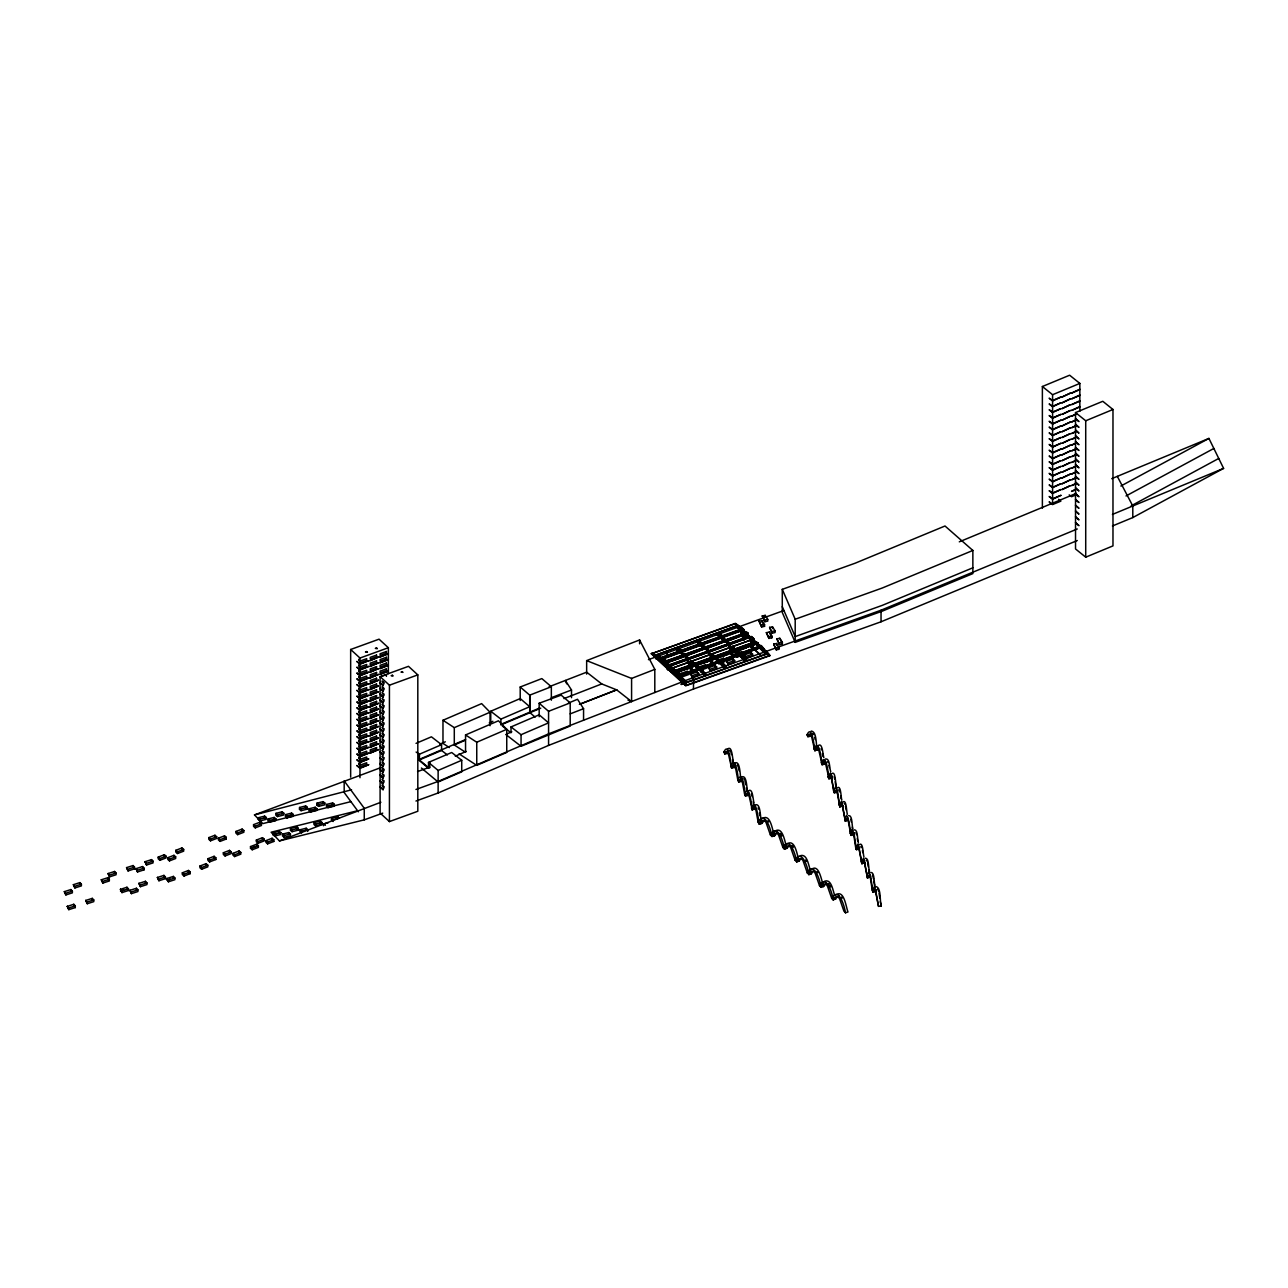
<?xml version="1.0" encoding="UTF-8"?>
<svg xmlns="http://www.w3.org/2000/svg" width="1288" height="1288" viewBox="0 0 1288 1288"><rect width="100%" height="100%" fill="white"/><g stroke="black" fill="none" stroke-linecap="round" stroke-linejoin="round"><path stroke-width="1.5" d="M692.22 665.799L692.203 669.953L691.286 670.275L687.502 658.522M691.286 670.275L689.74 661.469L692.203 666.154M712.554 658.506L712.538 662.66L711.62 662.998L710.477 661.935L710.477 657.782M712.538 662.66L711.395 661.597L711.411 657.444M711.62 662.998L711.62 658.844L715.404 657.46M732.888 651.229L732.888 655.383L731.954 655.721L728.171 643.952M732.888 655.383L731.729 654.32C732.325 649.506 730.376 644.274 726.577 641.279L725.659 641.971L729.105 643.984L724.854 638.784L723.003 639.46L725.434 639.685L723.582 640.345L716.128 633.938L723.808 640.844L720.942 637.834M731.954 655.721L731.954 651.567L734.595 649.925M671.579 671.708L752.079 642.873L753.239 643.936L753.222 648.106L751.146 647.365L751.146 643.211M752.305 648.428L752.305 644.274L754.929 642.648L758.6 645.175L752.868 638.945L758.6 645.529L757.457 645.352L760.097 645.369L758.246 646.399M258.357 819.49L258.55 817.655L264.668 816.141L266.375 817.542L266.165 819.377L260.063 820.891L258.357 819.49L266.375 817.542M260.063 820.891L260.273 819.055L258.55 817.655M264.459 817.961L264.668 816.141M268.081 818.943L267.888 820.778L269.594 822.179L275.696 820.665L275.906 818.846L274.199 817.429L268.081 818.943L269.804 820.359L275.906 818.846M269.594 822.179L269.804 820.359M273.99 819.265L274.199 817.429M272.895 834.624L273.104 832.789L279.222 831.275L280.929 832.676L280.72 834.511L274.602 836.025L272.895 834.624L275.954 833.867M276.002 813.324L275.809 815.159L277.516 816.56L283.618 815.046L283.827 813.211L282.12 811.81L276.002 813.324L277.725 814.724L283.827 813.211M274.602 836.025L274.811 834.189L273.104 832.789M277.516 816.56L277.725 814.724M279.013 833.111L279.222 831.275M281.911 813.63L282.12 811.81M282.636 834.093L282.426 835.912L284.133 837.329L290.251 835.799L290.46 833.98L288.754 832.563L282.636 834.093L284.342 835.493L290.46 833.98M285.534 814.612L285.34 816.447L287.047 817.848L293.149 816.334L293.358 814.499L291.651 813.098L285.534 814.612L287.256 816.029L293.358 814.499M284.133 837.329L284.342 835.493M287.047 817.848L287.256 816.029M288.544 834.399L288.754 832.563M291.442 814.934L291.651 813.098M290.557 828.458L290.347 830.293L292.054 831.694L298.172 830.18L298.381 828.345L296.675 826.944L290.557 828.458L292.263 829.858L298.381 828.345M292.054 831.694L292.263 829.858M296.675 826.944L296.465 828.764L298.172 830.18M299.573 807.463L299.363 809.299L301.07 810.699L307.188 809.186L307.397 807.367L305.691 805.95L299.573 807.463L301.279 808.88L307.397 807.367M301.07 810.699L301.279 808.88M300.088 829.746L299.879 831.581L301.585 832.982L301.795 831.163L300.088 829.746L306.206 828.232L307.913 829.649L307.703 831.468M305.691 805.95L305.481 807.785L307.188 809.186M305.997 830.068L306.206 828.232M309.104 808.767L308.895 810.603L310.601 812.004L316.719 810.49L316.928 808.655L315.222 807.254L309.104 808.767L310.811 810.168L316.928 808.655M310.601 812.004L310.811 810.168M315.013 809.073L315.222 807.254M314.127 822.613L313.918 824.433L315.624 825.85L321.742 824.32L321.952 822.501L320.229 821.084L314.127 822.613L315.834 824.014L321.952 822.501M316.816 804.968L317.025 803.132L323.143 801.619L324.85 803.02L324.64 804.855L318.522 806.369L316.816 804.968L324.85 803.02M315.624 825.85L315.834 824.014M318.522 806.369L318.732 804.549L317.025 803.132M320.02 822.919L320.229 821.084M322.934 803.454L323.143 801.619M323.449 825.737L323.658 823.901L328.231 822.758M326.556 804.437L326.347 806.256L328.054 807.673L334.172 806.159L334.381 804.324L332.674 802.923L326.556 804.437L328.263 805.837L334.381 804.324M328.054 807.673L328.263 805.837M332.465 804.742L332.674 802.923M331.37 820.102L331.579 818.266L337.681 816.753L339.404 818.17L333.286 819.683L331.579 818.266M333.077 821.503L333.286 819.683M337.472 818.588L337.681 816.753M832.306 776.068L831.565 778.21L828.78 778.564L828.071 776.712L830.406 772.945L834.302 792.764L837.087 792.41L837.828 790.269M848.422 819.828L845.363 821.164L842.722 806.674A5.474 0.982 82.6 0 0 841.756 804.163L839.84 806.964L837.2 792.474A5.474 0.982 82.6 0 0 836.218 789.963L834.302 792.764L833.594 790.913L835.542 786.952L837.49 791.154L839.84 806.964L842.899 805.628M859.933 847.069L859.193 849.211L856.407 849.565L855.699 847.713L858.033 843.946L861.93 863.765L865.005 862.429M876.516 889.67L875.776 891.811L872.99 892.165L872.266 890.314L874.616 886.547L878.513 906.366L881.298 905.995C879.559 900.908 881.362 888.012 876.226 886.595M828.78 778.564L830.696 775.762A5.474 0.982 82.6 0 1 831.678 778.274L833.594 790.913M847.745 817.349L848.132 820.81L847.424 818.959L845.363 821.164L847.279 818.347A5.474 0.982 82.6 0 1 848.245 820.875L850.885 835.365L853.67 834.994L854.411 832.869M859.193 849.211L858.468 847.359L856.407 849.565L858.323 846.747A5.474 0.982 82.6 0 1 859.305 849.259L861.946 863.765L863.846 860.948A5.474 0.982 82.6 0 1 864.828 863.475L867.468 877.965L870.527 876.613M869.851 874.15L870.237 877.595L869.529 875.76L867.468 877.965L869.368 875.148A5.474 0.982 82.6 0 1 870.35 877.659L872.266 890.314M728.428 751.323L727.527 753.48L724.79 753.931L723.904 752.095C728.911 740.616 730.972 764.444 731.552 767.938L734.675 767.439L735.593 765.281M749.133 793.311L748.231 795.469L745.478 795.92L744.593 794.084C749.6 782.605 751.677 806.433 752.256 809.927L755.348 808.494M742.355 779.288L741.453 781.462L738.7 781.897L737.831 780.077C742.838 768.582 744.899 792.41 745.478 795.92L747.829 793.038A5.474 1.208 80.8 0 1 749.02 795.517L752.256 809.927L754.591 806.208M812.116 733.419L810.651 736.253L807.914 736.704L807.013 734.885C812.084 723.373 814.225 747.153 814.821 750.695L818.299 749.197M817.944 750.196L817.526 746.911M824.433 760.902L822.098 764.637L818.814 750.244A5.474 1.224 80.7 0 0 817.59 747.764L815.191 750.646L814.29 748.811C819.377 737.3 821.519 761.095 822.098 764.637L824.835 764.187L825.769 762.013M724.79 753.931L727.124 751.049A5.474 1.208 80.9 0 1 728.332 753.528L731.552 767.938M734.756 763.027C740.809 759.888 739.731 777.469 741.453 781.462L740.568 779.626L737.831 780.077L735.48 767.487A5.474 1.208 80.9 0 0 734.273 765.008L731.938 767.889L731.053 766.054C736.06 754.575 738.121 778.403 738.7 781.897L741.051 779.031A5.474 1.208 80.8 0 1 742.258 781.51L744.593 794.084M752.256 809.927L754.591 807.061A5.474 1.208 80.9 0 1 755.798 809.54L758.149 822.114L759.018 823.95L761.772 823.499C760.049 819.522 761.128 801.941 755.074 805.064M807.914 736.704L810.313 733.822A5.474 1.224 80.7 0 1 811.521 736.301L814.821 750.695M822.098 764.637L824.497 761.755A5.474 1.224 80.7 0 1 825.705 764.235L829.005 778.628L831.742 778.177L831.259 774.748M789.576 845.234L786.968 848.325L784.489 849.13C783.7 843.318 777.646 822.147 770.691 834.737L772.285 836.395L774.877 833.288L776.503 833.078A5.474 2.157 72.3 0 1 778.66 835.332L782.895 847.472L784.489 849.13L786.244 845.121M784.489 849.13L787.081 846.023L788.707 845.814A5.474 2.157 72.3 0 1 790.864 848.067L795.099 860.207L796.692 861.865L798.447 857.856M774.909 831.179C783.217 825.608 784.939 843.399 786.968 848.325L785.39 846.667L782.895 847.472C789.85 834.882 795.904 856.053 796.692 861.865L799.284 858.758L800.911 858.549A5.474 2.157 72.3 0 1 803.068 860.803L807.302 872.926L808.896 874.584L810.651 870.591M795.099 860.207C802.054 847.601 808.107 868.788 808.896 874.584L811.488 871.493L813.114 871.268A5.474 2.157 72.3 0 1 815.272 873.522L819.506 885.661L821.084 887.319L822.002 884.872L823.579 886.53L826.172 883.423M831.629 773.798C835.59 769.999 835.332 783.458 836.315 785.825M837.152 787.998C841.112 784.199 840.855 797.658 841.837 800.025M842.674 802.199C846.635 798.399 846.393 811.859 847.359 814.225M859.257 844.783C863.218 841 862.96 854.443 863.942 856.826M761.498 819.78L760.628 821.325L762.222 822.984L764.814 819.876M777.372 832.499L774.78 835.606L771.931 836.508C771.158 830.696 765.104 809.524 758.149 822.114L759.727 823.773L762.335 820.665L763.961 820.456A5.474 2.157 72.3 0 1 766.119 822.71L770.353 834.849L773.186 833.948L774.04 832.402M819.506 885.661C826.461 873.071 832.515 894.242 833.288 900.054L839.277 895.852M727.607 749.069C732.131 744.915 732.292 758.358 733.339 760.95M741.518 777.034C747.587 773.911 746.509 791.492 748.231 795.469L747.346 793.649L745.478 795.92M748.296 791.057C752.82 786.904 752.981 800.331 754.044 802.939M808.896 874.584L811.376 873.795L813.018 871.461M811.376 873.795L809.798 872.137L807.302 872.926C814.258 860.336 820.311 881.507 821.084 887.319L823.692 884.212L825.318 884.003A5.474 2.157 72.3 0 1 827.476 886.257L831.71 898.396L833.288 900.054L835.896 896.947L837.522 896.738A5.474 2.157 72.3 0 1 839.679 898.992L843.914 911.131L845.491 912.79L847.987 911.985C845.958 907.042 844.22 889.267 835.928 894.822M818.009 745.768C822.581 741.582 822.807 755.01 823.869 757.634M822.855 883.327L823.724 882.103M800.814 858.726L799.172 861.06L796.692 861.865M738.7 781.897L740.568 779.626M848.599 815.594C852.672 815.191 851.61 825.302 852.881 828.425M854.121 829.794C858.194 829.392 857.132 839.502 858.404 842.626M865.166 858.194C869.255 857.792 868.176 867.903 869.464 871.026M870.688 872.395C874.777 871.992 873.699 882.103 874.987 885.226M762.367 818.556C770.659 812.986 772.398 830.776 774.426 835.719L772.832 834.06M787.113 843.898C795.421 838.343 797.143 856.118 799.172 861.06L797.594 859.402M811.521 869.368C818.605 863.701 821.068 878.802 822.726 883.182M811.215 731.037C817.268 731.681 815.594 745.237 817.558 750.244L816.302 745.961M825.399 758.954C830.116 757.988 829.359 768.453 830.76 771.625M800.17 855.747C807.383 853.123 808.478 865.955 810.522 870.447M824.578 881.201C831.79 878.577 832.885 891.425 834.93 895.917M672.433 672.256L755.863 642.31L752.305 644.628L748.28 636.819M693.91 664.495L690.352 666.814L693.218 665.043M688.436 658.184L683.831 654.224L689.563 658.667L683.831 654.578L687.502 658.876L691.286 666.492L693.91 664.85L697.581 667.377L691.849 660.808L697.581 667.023M739.94 649.055L756.104 642.519M1131.17 505.83L1218.738 458.448M1112.43 525.987L1132.796 517.567L1223.6 468.381L1208.933 438.419L1111.753 478.669M1120.85 486.027L1208.933 438.419M1126.018 495.961L1213.843 448.466M449.399 747.587L442.975 743.401L442.975 720.266L481.632 703.618L490.052 712.232L490.052 725.724M490.744 711.25L520.207 698.563L529.722 706.71L500.903 719.123L490.744 711.25L490.744 722.826M442.975 720.266L454.294 727.639L490.052 712.232M551.345 686.729L541.829 678.583L520.207 687.003L529.722 695.15L551.345 686.729L551.345 700.221M439.836 744.174L445.326 741.808M489.247 722.89L492.918 721.312M416.121 752.063L419.437 754.205L441.575 744.673L441.575 750.453L447.355 754.929M454.294 727.639L454.294 744.979L465.548 752.305L465.548 734.949L498.424 720.797L506.748 729.314L506.748 752.434L476.753 765.362L459.059 753.85M465.596 739.537L418.874 759.566L428.501 767.6M500.662 724.436L539.575 708.062M418.874 754.366L418.874 760.145L441.575 750.453M454.294 744.979L465.032 740.359M540.767 708.191L500.903 724.903L500.903 719.123M429.741 761.949L429.741 767.729L428.501 768.179L428.501 762.399L451.686 752.498L461.732 760.274L461.732 771.834L438.129 782.009L421.385 768.018M511.014 726.931L539.173 714.808L548.575 722.858L521.06 734.707L511.014 726.931L511.014 732.727L502.352 726.013M465.548 734.949L476.753 742.242L506.748 729.314M455.276 756.153L466.224 751.435M506.345 734.144L511.819 731.793M428.501 762.399L438.129 770.433L461.732 760.274M505.894 734.546L521.06 746.283L570.198 726.013L570.198 702.878L561.149 695.134L539.173 703.248L539.173 716.74M415.96 801.039L438.129 792.989L548.575 745.414L693.491 689.016L881.04 621.782L1077.267 540.541M416.04 743.369L431.416 736.817L441.575 744.673M568.411 703.087L577.507 699.271L583.561 708.674L583.561 720.234M972.859 550.459L882.328 587.988L795.195 619.238L795.195 642.374L882.328 611.124L972.859 573.595L972.859 550.459L945.006 526.003L855.184 563.194L782.283 589.341L782.283 612.476L795.195 642.374M972.859 567.799L882.328 605.344L795.195 636.594L782.283 606.696M1042.378 508.18L1042.378 386.513L1069.636 375.211L1079.843 383.422L1079.843 411.339M1042.378 386.513L1052.586 394.708L1079.843 383.422M1079.843 389.201L1071.519 393.114L1079.843 389.668M1079.843 394.981L1071.519 398.894L1079.843 395.448M1079.843 400.761L1071.519 404.673L1079.843 401.228M1079.843 406.541L1071.519 410.453L1079.843 407.008M1075.528 412.579L1102.786 401.293L1112.977 409.487L1112.977 545.887L1085.72 557.173L1075.528 548.962L1075.528 412.579L1085.72 420.774L1085.72 557.173M1076.51 413.706L1071.519 416.233L1076.51 414.173M1076.51 419.486L1071.519 422.029L1076.51 419.952M1085.72 420.774L1112.977 409.487M1076.51 425.281L1071.519 427.809L1076.51 425.732M1076.51 431.061L1071.519 433.589L1076.51 431.512M1076.51 436.841L1071.519 439.369L1076.51 437.308M1076.51 442.621L1071.519 445.149L1076.51 443.088M1076.51 448.401L1071.519 450.929L1076.51 448.868M1076.51 454.181L1071.519 456.709L1076.51 454.648M1076.51 459.961L1071.519 462.505L1076.51 460.428M1076.51 465.757L1071.519 468.285L1076.51 466.208M1076.51 471.537L1071.519 474.065L1076.51 471.988M1076.51 477.317L1071.519 479.844L1076.51 477.784M1076.51 483.097L1071.519 485.624L1076.51 483.564M1076.51 488.877L1071.519 491.404L1076.51 489.343M959.302 541.829L1076.43 493.304M1076.51 494.656L1071.519 496.733L1069.217 494.882M415.96 789.48L438.129 781.43L548.575 733.854L693.491 677.456L881.04 610.206L1077.267 528.982M1112.43 514.427L1223.6 468.381M586.652 674.107L586.652 660.615L639.589 639.959L654.803 669.39L654.803 692.509M648.444 659.649L783.796 610.544M586.652 660.615L631.587 678.422L631.587 701.541L616.678 689.869L601.721 683.928L563.951 698.611M631.587 678.422L654.803 669.39M539.173 703.248L548.575 711.298L570.198 702.878M570.198 713.874L583.561 708.674M549.074 686.762L586.652 672.175L601.721 683.928M158.215 857.1L164.365 854.717L166.072 856.198L166.072 857.921L159.905 860.304L158.215 858.822L158.215 857.1L159.905 858.565L159.905 860.304M175.796 850.322L181.962 847.955L183.669 849.436L183.669 851.159L177.502 853.525L175.796 852.044L175.796 850.322L177.502 851.803L177.502 853.525M208.801 837.619L214.967 835.252L216.674 836.733L216.674 838.456L210.508 840.823L208.801 839.341L208.801 837.619L210.508 839.1L210.508 840.823M159.905 858.565L166.072 856.198M177.502 851.803L183.669 849.436M210.508 839.1L216.674 836.733M167.778 857.679L173.944 855.312L175.651 856.778L175.651 858.516L169.485 860.883L167.778 859.402L167.778 857.679L169.485 859.16L169.485 860.883M218.38 838.198L224.531 835.832L226.237 837.313L226.237 839.035L220.087 841.402L218.38 839.937L218.38 838.198L220.087 839.679L220.087 841.402M235.978 831.436L242.128 829.07L243.834 830.535L243.834 832.273L237.668 834.64L235.978 833.159L235.978 831.436L237.668 832.917L237.668 834.64M253.559 824.658L259.725 822.291L261.432 823.773L261.432 825.495L255.266 827.862L253.559 826.397L253.559 824.658L255.266 826.139L255.266 827.862M169.485 859.16L175.651 856.778M220.087 839.679L226.237 837.313M237.668 832.917L243.834 830.535M255.266 826.139L261.432 823.773M207.948 858.694L214.114 856.311L215.821 857.792L215.821 859.515L209.654 861.897L207.948 860.416L207.948 858.694L209.654 860.159L209.654 861.897M223.355 852.753L229.506 850.386L231.212 851.867L231.212 853.59L225.062 855.957L223.355 854.491L223.355 852.753L225.062 854.234L225.062 855.957M256.344 840.066L262.511 837.683L264.217 839.164L264.217 840.887L258.051 843.27L256.344 841.789L256.344 840.066L258.051 841.531L258.051 843.27M209.654 860.159L215.821 857.792M225.062 854.234L231.212 851.867M258.051 841.531L264.217 839.164M182.333 872.813L188.483 870.447L190.189 871.912L190.189 873.65L184.039 876.017L182.333 874.536L182.333 872.813L184.039 874.294L184.039 876.017M199.93 866.035L206.08 863.668L207.787 865.15L207.787 866.872L201.636 869.239L199.93 867.774L199.93 866.035L201.636 867.516L201.636 869.239M232.919 853.348L239.085 850.966L240.792 852.447L240.792 854.169L234.625 856.552L232.919 855.071L232.919 853.348L234.625 854.813L234.625 856.552M250.516 846.57L256.682 844.204L258.389 845.669L258.389 847.407L252.223 849.774L250.516 848.293L250.516 846.57L252.223 848.051L252.223 849.774M265.924 840.645L272.09 838.263L273.797 839.744L273.797 841.466L267.63 843.849L265.924 842.368L265.924 840.645L267.63 842.127L267.63 843.849M250.516 848.293L255.137 846.522M184.039 874.294L190.189 871.912M201.636 867.516L207.787 865.15M234.625 854.813L240.792 852.447M252.223 848.051L258.389 845.669M267.63 842.127L273.797 839.744M357.581 810.732L271.124 832.225L279.464 840.919L380.878 802.247M551.328 697.71L571.502 689.982L565.351 680.466L566.704 683.848M350.899 801.635L262.833 823.596L254.477 814.918L381.055 767.519M350.658 777.163L350.658 649.49L379.042 639.17L388.364 647.719L388.364 673.64M350.658 649.49L359.98 658.039L388.364 647.719M388.364 653.499L379.702 657.105L388.364 653.95M388.364 659.279L379.702 662.885L388.364 659.746M388.364 665.059L379.702 668.665L388.364 665.526M388.364 670.839L379.702 674.461L388.364 671.306M380.105 676.651L408.489 666.331L417.811 674.88L417.811 811.263L389.427 821.583L380.105 813.05L380.105 676.651L389.427 685.2L389.427 821.583M389.427 685.2L417.811 674.88M351.56 789.802L254.477 814.918M417.554 771.576L429.741 767.149M279.464 840.919L364.263 819.844L382.729 813.131M360.399 660.937L366.694 658.683L366.694 660.406L360.399 662.66L358.772 659.424L360.399 662.66M360.399 666.717L366.694 664.463L366.694 666.186L360.399 668.44L358.772 665.204L360.399 668.44M360.399 672.497L366.694 670.243L366.694 671.966L360.399 674.22L358.772 670.984L360.399 674.22M360.399 678.277L366.694 676.023L366.694 677.746L360.399 680L358.772 676.764L360.399 680M360.399 684.057L366.694 681.803L366.694 683.526L360.399 685.779L358.772 682.543L360.399 685.779M380.121 676.892L386.416 674.638L386.416 676.361M360.399 689.837L366.694 687.583L366.694 689.322L360.399 691.576L358.772 688.339L360.399 691.576M360.399 695.617L366.694 693.363L366.694 695.101L360.399 697.355L358.772 694.119L360.399 697.355M360.399 701.413L366.694 699.159L366.694 700.881L360.399 703.135L358.772 699.899L360.399 703.135M360.399 707.192L366.694 704.939L366.694 706.661L360.399 708.915L358.772 705.679L360.399 708.915M360.399 712.972L366.694 710.718L366.694 712.441L360.399 714.695L358.772 711.459L360.399 714.695M360.399 718.752L366.694 716.498L366.694 718.221L360.399 720.475L358.772 717.239L360.399 720.475M360.399 724.532L366.694 722.278L366.694 724.001L360.399 726.255L358.772 723.019L360.399 726.255M360.399 730.312L366.694 728.058L366.694 729.797L360.399 732.051L358.772 728.815L360.399 732.051M360.399 736.092L366.694 733.838L366.694 735.577L360.399 737.831L358.772 734.595L360.399 737.831M360.399 741.888L366.694 739.634L366.694 741.357L360.399 743.611L358.772 740.375L360.399 743.611M360.399 747.668L366.694 745.414L366.694 747.137L360.399 749.391L358.772 746.154L360.399 749.391M360.399 753.448L366.694 751.194L366.694 752.917L360.399 755.171L358.772 751.934L360.399 755.171M678.985 675.025L680.128 676.087L762.399 646.979L680.128 676.442L678.985 675.379L761.256 645.546L769.854 655.689L685.731 685.812L651.342 653.805L735.464 623.328L744.062 629.896L661.791 659.376L659.488 658.12L742.918 628.48L744.062 629.896M651.342 653.805L735.464 623.682L742.918 628.834L660.631 657.943L661.791 659.376M360.399 759.228L366.694 756.974L366.694 758.696L360.399 760.95L358.772 757.714L360.399 760.95M654.562 655.608L737.766 625.453L744.174 639.669M654.481 655.528L737.766 625.453M680.257 652.404L683.123 655.415L675.476 648.508L678.47 648.025L681.899 650.327L679.822 650.843L688.629 659.359L680.032 651.004M701.316 643.388L700.157 643.565L701.316 643.742L698.788 640.748L695.23 640.683L703.473 648.138L705.1 646.608L708.77 650.907M716.144 633.938L719.139 633.455L722.584 635.773L720.491 636.272L729.314 644.789L720.716 636.433M736.478 626.644L738.33 625.984L736.478 626.998L735.915 626.113L736.478 626.998M360.399 765.008L366.694 762.754L366.694 764.476L360.399 766.73L358.772 763.494L360.399 766.73M660.406 657.798L658.554 658.458L660.406 657.444L658.104 655.318L655.125 655.785L656.268 655.978C657.846 654.127 662.885 659.005 660.422 657.798M680.74 650.521C675.878 651.712 684.491 650.118 678.454 648.379L674.896 648.331M701.075 643.227L699.239 643.887L702.234 643.05L698.788 641.102L695.81 641.569L698.788 641.102M721.425 635.95C716.563 637.158 725.16 635.548 719.123 633.809L715.581 633.76M661.791 659.021L744.062 629.542M665.574 661.356L663.851 660.647L662 661.308L664.431 661.533L662.579 662.193L655.125 656.139L658.12 655.656L656.268 656.333L667.168 665.799L668.488 669.068M687.502 658.876L688.42 658.554L684.186 653.354L682.334 654.03L684.749 654.256L682.898 654.916L675.459 648.508M707.837 651.245L704.166 646.946L709.897 651.744L704.52 646.077L702.668 646.737L704.52 646.431L703.248 647.623L704.391 647.8M745.768 632.392L745.205 631.506L743.353 632.167L745.768 632.392L743.917 633.052L745.768 632.038L746.911 634.002L745.994 634.678L749.439 636.691L752.079 643.227L752.079 647.027L751.146 647.365M664.656 661.678L677.263 674.3L675.186 674.461L677.263 674.654L664.656 661.678L746.927 632.215C750.002 633.39 745.543 634.485 748.07 633.277M748.07 633.632L746.927 632.569L663.497 661.855L667.168 666.154L666.25 666.492L667.57 669.76M685.2 656.156L666.717 662.773L685.892 656.204M726.802 641.263L746.219 633.954L725.659 641.971L724.5 640.007L730.232 644.451L724.5 639.653L725.659 641.617M746.911 634.356L745.994 634.678L744.85 632.73M742.274 636.996L747.926 634.968M666.025 665.928L686.568 658.86L666.025 666.282M753.239 644.29L749.23 636.127L687.261 658.667L749.439 636.336M708.754 651.261L707.837 651.599L704.166 647.301M753.802 638.623L751.516 636.481L670.163 665.976L751.516 636.836L753.802 638.977L672.449 668.102L753.802 638.977M671.579 672.062L752.095 642.873M758.391 642.889L756.314 642.149L758.391 643.243L676.12 672.706L758.391 643.243M672.674 672.465L755.863 642.664M672.722 672.771L753.222 643.952M672.722 673.141L732.888 651.583L728.863 643.775M692.187 667.248L685.908 669.502L685.908 667.78M703.876 663.062L710.171 660.808M721.844 656.639L728.139 654.385M739.811 650.199L746.106 647.945M695.069 664.383C699.046 665.429 695.536 668.182 697.355 666.524L698.515 666.701C700.559 668.391 694.377 668.359 699.078 667.232M716.772 659.569L717.915 659.746L712.184 653.515L717.915 660.1L716.772 659.923L718.849 659.408C720.894 661.114 714.711 661.066 719.412 659.939M738.266 652.452L732.534 646.238L738.266 652.807L737.122 652.63L739.183 652.131C741.228 653.821 735.046 653.789 739.763 652.662M690.126 669.213L692.203 669.953M710.477 661.935L711.395 661.597M716.772 659.923L719.412 660.293M730.811 654.642L731.729 654.32M757.457 645.352L760.097 645.723M676.908 675.524L678.76 674.864L678.18 673.978L676.329 674.638L683.783 682.817L686.198 682.688L685.635 681.803L683.783 682.463M736.189 650.826C736.414 655.029 738.539 650.923 739.763 653.016M681.239 675.105L681.239 673.383L687.534 671.129L687.534 672.851M695.52 665.751L696.663 667.715L699.078 667.587M715.854 658.12L716.997 660.422L723.47 658.249L725.096 661.485L718.801 663.739L717.175 660.503M735.142 654.079L741.437 651.825L743.063 653.322L743.063 655.061L736.768 657.299L735.142 654.079L736.768 657.299M757.682 645.851C762.287 643.517 755.766 647.735 756.539 643.549M678.76 674.51L676.892 675.524M760.097 645.369L758.471 646.898M678.985 675.379L761.256 645.9L763.559 648.927M682.865 674.88L689.161 672.626L689.161 674.365L682.865 676.619L681.239 673.383M700.833 668.456L707.128 666.202L707.128 667.925L700.833 670.179M725.096 659.762L718.801 662.016L718.801 663.739M736.768 655.576L743.063 653.322M690.771 674.139L697.066 671.885L698.692 673.399L698.692 675.121L692.397 677.375L690.771 674.139L692.397 677.375M708.738 667.699L715.033 665.445L716.659 666.959L716.659 668.681L710.364 670.935L708.738 667.699L710.364 670.935M726.722 661.275L733.001 659.021L734.627 660.519L734.627 662.257L728.332 664.511L726.722 661.275L728.332 664.511M744.689 654.835L750.985 652.581L752.595 654.095L752.595 655.817L746.299 658.071L744.689 654.835L746.299 658.071M702.524 670.436L700.672 671.451L702.524 670.79L706.549 675.395L701.38 668.826M722.858 663.143L721.006 664.157L722.858 663.497L726.303 667.587L724.468 668.247L714.937 658.442L723.309 666.299L725.144 665.638L721.731 661.533M743.192 655.866L741.357 656.88L743.192 656.22L747.217 660.825L742.065 654.256M763.543 648.927C759.373 647.767 768.952 652.211 769.854 655.689M692.397 675.653L698.692 673.399M710.364 669.213L716.659 666.959M728.332 662.773L734.627 660.519M746.299 656.349L752.595 654.095M697.452 668.408L694.586 665.735L702.958 673.576L704.81 672.916L702.958 673.221L695.52 665.397M673.592 671.773L682.624 680.869L684.491 679.839L682.173 677.713L680.338 678.374L682.173 678.068L684.475 680.209M704.117 675.54L705.969 674.51L704.117 675.524L702.958 673.576M724.468 667.892C725.788 669.808 723.099 666.878 726.303 667.232L726.883 667.764M737.332 652.791L744.802 660.953L746.654 660.293L744.802 660.953L735.271 651.164L738.137 653.837M681.143 684.121L767.567 653.547M681.255 684.54L767.648 653.628L764.46 654.739M651.342 653.451L685.731 685.458L769.854 655.318M764.348 654.32L767.567 653.193M73.432 884.679L79.904 882.602L81.385 884.148L81.385 885.886L74.913 887.947L73.432 884.679L74.913 887.947M108.095 873.554L114.568 871.477L116.065 873.039L116.065 874.761L109.593 876.838L108.095 873.554L109.593 876.838M126.578 867.629L133.05 865.552L134.548 867.114L134.548 868.837L128.076 870.913L126.578 867.629L128.076 870.913M145.061 861.704L151.549 859.627L153.031 861.173L153.031 862.912L146.558 864.989L145.061 861.704L146.558 864.989M74.913 886.225L81.385 884.148M109.593 875.115L116.065 873.039M128.076 869.175L134.548 867.114M146.558 863.25L153.031 861.173M64.4 891.634L70.872 889.557L72.37 891.103L72.37 892.842L65.897 894.919L64.4 891.634L65.897 894.919M101.366 879.768L107.838 877.708L109.335 879.253L109.335 880.976L102.863 883.053L101.366 879.768L102.863 883.053M136.045 868.659L142.517 866.583L144.015 868.128L144.015 869.867L137.542 871.944L136.045 868.659L137.542 871.944M65.897 893.18L72.37 891.103M102.863 881.33L109.335 879.253M137.542 870.205L144.015 868.128M67.314 906.366L73.786 904.289L75.284 905.85L75.284 907.573L68.811 909.65L67.314 906.366L68.811 909.65M85.813 900.441L92.285 898.364L93.766 899.926L93.766 901.648L87.294 903.725L85.813 900.441L87.294 903.725M120.476 889.332L126.948 887.255L128.446 888.8L128.446 890.523L121.974 892.6L120.476 889.332L121.974 892.6M138.959 883.391L145.431 881.314L146.929 882.876L146.929 884.598L140.456 886.675L138.959 883.391L140.456 886.675M157.442 877.466L163.93 875.389L165.411 876.951L165.411 878.674L158.939 880.75L157.442 877.466L158.939 880.75M120.476 891.055L123.712 890.008M68.811 907.927L75.284 905.85M87.294 901.986L93.766 899.926M121.974 890.877L128.446 888.8M140.456 884.953L146.929 882.876M158.939 879.028L165.411 876.951M129.943 890.346L136.415 888.269L137.897 889.831L137.897 891.554L131.424 893.63L129.943 890.346L131.424 893.63M166.909 878.496L173.381 876.42L174.878 877.965L174.878 879.704L168.406 881.781L166.909 878.496L168.406 881.781M166.909 880.219L170.145 879.189M131.424 891.908L137.897 889.831M168.406 880.042L174.878 877.965M759.727 823.773L762.222 822.984M821.084 887.319L823.579 886.53M274.811 834.189L280.929 832.676M301.795 831.163L307.913 829.649M762.319 615.97L765.201 615.358L767.761 619.367L767.761 621.106L764.879 621.718L762.319 615.97L764.879 621.718M759.099 621.219L761.981 620.591L764.541 624.616L764.541 626.338L761.659 626.95L759.099 621.219L761.659 626.95M764.879 619.979L767.761 619.367M761.659 625.227L764.541 624.616M769.612 627.433L772.51 626.821L775.07 630.83L775.07 632.553L772.172 633.165L769.612 627.433L772.172 633.165M766.408 632.666L769.29 632.054L771.85 636.063L771.85 637.802L768.968 638.413L766.408 632.666L768.968 638.413M772.172 631.442L775.07 630.83M768.968 636.674L771.85 636.063M776.922 638.88L779.804 638.268L782.363 642.293L782.363 644.016L779.481 644.628L776.922 638.88L779.481 644.628M773.702 644.129L776.6 643.517L779.143 647.526L779.143 649.249L776.261 649.86L773.702 644.129L776.261 649.86M779.481 642.905L782.363 642.293M776.261 648.138L779.143 647.526M807.013 734.885L809.75 734.434L810.651 736.253M813.919 748.875L817.043 748.36M828.104 776.809L830.841 776.358L831.742 778.177M723.904 752.095L726.641 751.661L727.527 753.48M730.666 766.119L733.79 765.619L734.675 767.439M754.51 806.047L754.993 809.492L754.108 807.657L751.371 808.107C756.378 796.612 758.439 820.44 759.018 823.95M828.071 776.712L830.841 776.358L831.565 778.21M847.424 818.959L844.638 819.313L846.586 815.352L848.937 821.374L850.885 835.365L852.801 832.563A5.474 0.982 82.6 0 1 853.783 835.075L855.699 847.713M869.529 875.76L866.744 876.114L868.692 872.153L870.64 876.355L872.99 892.165L874.906 889.348A5.474 0.982 82.6 0 1 875.888 891.86L878.513 906.366M737.621 627.192L744.142 633.567L736.478 627.014L739.473 626.532M740.841 628.995C741.952 626.95 760.709 649.973 741.051 629.14M743.917 632.698L745.994 632.907L750.582 637.174L744.85 632.376L748.521 636.674M743.917 633.052L745.076 633.229M720.507 636.272L721.65 636.095M724.725 640.168L723.582 639.991L725.434 639.685M723.582 640.345L724.725 640.522M737.122 652.275L739.183 652.485M703.248 647.268L705.309 647.478M679.839 650.843L680.982 650.665M684.057 654.739L682.898 654.562L684.749 654.256M682.898 654.916L684.057 655.093M665.574 661.71L663.497 661.501L664.656 663.465L663.723 664.141L662.579 661.839L664.431 661.533M696.438 666.846L698.515 666.701L696.663 667.715M627.981 700.125L631.587 701.541M729.459 750.453L729.877 750.614A5.474 1.208 80.9 0 1 730.666 751.902M844.204 803.615L844.525 803.793A5.474 0.982 82.6 0 1 844.864 804.308M866.293 860.416L866.631 860.593A5.474 0.982 82.6 0 1 866.969 861.092M1075.528 418.359L1078.974 421.595L1075.528 418.825M1075.528 424.138L1078.974 427.375L1075.528 424.605M1075.528 429.918L1078.974 433.154L1075.528 430.385M1075.528 435.698L1078.974 438.934L1075.528 436.165M1075.528 441.494L1078.974 444.714L1075.528 441.945M1075.528 447.274L1078.974 450.51L1075.528 447.725M1075.528 453.054L1078.974 456.29L1075.528 453.521M1075.528 458.834L1078.974 462.07L1075.528 459.301M1075.528 464.614L1078.974 467.85L1075.528 465.081M1075.528 470.394L1078.974 473.63L1075.528 470.861M1075.528 476.174L1078.974 479.41L1075.528 476.641M1075.528 481.97L1078.974 485.19L1075.528 482.42M1075.528 487.75L1078.974 490.986L1075.528 488.2M1075.528 493.529L1078.974 496.766L1075.528 493.996M1075.528 499.309L1078.974 502.545L1075.528 499.776M1075.528 505.089L1078.974 508.325L1075.528 505.556M1075.528 510.869L1078.974 514.105L1075.528 511.336M1058.607 499.277L1060.893 501.129L1052.586 504.574L1049.14 501.805L1051.427 504.107M1075.528 516.649L1078.974 519.885L1075.528 517.116M1075.528 522.445L1078.974 525.665L1075.528 522.896M323.658 823.901L325.365 825.302M418.874 760.145L428.501 768.179M535.116 717.11L529.722 712.489L529.722 695.15M273.797 841.466L272.09 840.001L272.09 838.263M226.237 839.035L224.531 837.554L224.531 835.832M215.821 859.515L214.114 858.05L214.114 856.311M190.189 873.65L188.483 872.169L188.483 870.447M380.105 682.431L383.261 685.779L380.105 682.898M380.105 688.211L383.261 691.559L380.105 688.678M380.105 693.991L383.261 697.339L380.105 694.457M380.105 699.787L383.261 703.135L380.105 700.237M380.105 705.566L383.261 708.915L380.105 706.017M380.105 711.346L383.261 714.695L380.105 711.813M380.105 717.126L383.261 720.475L380.105 717.593M380.105 722.906L383.261 726.255L380.105 723.373M380.105 728.686L383.261 732.035L380.105 729.153M380.105 734.466L383.261 737.815L380.105 734.933M380.105 740.262L383.261 743.611L380.105 740.713M380.105 746.042L383.261 749.391L380.105 746.493M380.105 751.822L383.261 755.171L380.105 752.289M380.105 757.602L383.261 760.95L380.105 758.069M380.105 763.381L383.261 766.73L380.105 763.848M380.105 769.161L383.261 772.51L380.105 769.628M380.105 774.941L383.261 778.29L380.105 775.408M380.105 780.737L383.261 784.086L380.105 781.188M380.105 786.517L383.261 789.866L380.105 786.968M738.716 626.709L750.002 637.206M752.82 639.83L765.507 651.631M762.625 649.249C766.312 650.617 737.654 627.176 760.548 647.284M754.929 643.002L765.716 654.207L755.605 643.887M749.841 644.934L761.144 655.447M749.809 645.256L759.791 654.562M720.491 635.918L723.937 639.476M740.197 654.562C713.89 631.007 754.607 667.071 738.829 653.338M734.595 650.279L737.122 652.63L738.04 651.953M744.802 660.599L745.382 661.13M700.157 643.211L703.602 646.769M719.863 661.855C693.556 638.284 734.273 674.349 718.495 660.631M700.157 643.565L708.98 652.066L700.382 643.71M714.26 657.218L711.62 659.198L707.611 651.39M703.473 647.784L696.937 641.762M712.538 658.876L708.529 651.052M679.822 650.488L683.252 654.046M695.069 664.737L697.355 666.878M699.529 669.132C673.221 645.578 713.938 681.642 698.16 667.909M704.117 675.17L704.697 675.701M698.692 675.121L697.066 671.885M678.76 674.864L677.037 672.014M659.472 657.782L662.918 661.324L659.472 658.136M681.255 678.406C671.257 667.86 685.667 683.976 680.128 676.442M673.592 672.143L676.12 674.477L675.186 674.815L678.18 673.978M165.411 878.674L163.93 875.389M144.015 869.867L142.517 866.583M134.548 868.837L133.05 865.552M128.446 890.523L126.948 887.255M75.284 907.573L73.786 904.289M773.186 833.948L774.78 835.606M835.783 899.265L834.189 897.607L831.71 898.396C838.665 885.806 844.719 906.977 845.491 912.79M770.353 834.849L771.931 836.508M358.354 811.794L344.186 792.49L344.186 780.914L364.263 808.284L364.263 819.844M782.363 644.016L779.804 638.268M762.834 623.666L764.541 626.338M771.85 637.802L769.29 632.054M742.291 656.188L741.147 654.224L742.291 656.542M721.956 663.465L720.797 661.517L721.956 663.819M701.606 670.758L700.463 668.794L701.606 671.112M1117.324 476.367L1132.796 505.991L1132.796 517.567M829.971 885.468L830.712 886.917M805.564 859.998L806.304 861.447M781.897 835.993L781.156 834.544A5.474 2.157 72.3 0 0 780.431 833.417M761.772 823.499L760.532 819.216M737.686 625.726L744.094 639.943M654.562 655.254L656.075 659.086M782.283 589.341L795.195 619.238M686.343 658.651L689.209 665.397M668.488 669.422L666.942 665.944M666.25 666.138L667.683 669.696M836.363 790.558L837.087 792.41M853.67 834.994L852.946 833.159L850.16 833.513L852.125 829.553L854.073 833.755L856.407 849.565M875.051 889.944L875.776 891.811M881.298 905.995L880.284 901.68M752.176 796.612L751.773 795.082A5.474 1.208 80.8 0 0 751.355 793.891M744.995 781.059L745.897 784.859M731.069 753.094L731.471 754.623M828.86 765.314L829.375 767.567M814.676 737.38L815.191 739.634M738.636 768.582L739.135 770.836M873.473 878.851L873.135 877.305A5.474 0.982 82.6 0 0 872.491 875.293M867.613 863.105L868.354 866.921M851.368 822.05L851.03 820.504A5.474 0.982 82.6 0 0 850.692 819.313M845.508 806.32L846.248 810.12M834.785 779.449L834.463 777.92A5.474 0.982 82.6 0 0 834.125 776.712M822.469 753.577L823.016 756.442M759.453 812.889L759.984 815.755M878.996 893.051L879.833 898.203M862.413 850.45L862.815 852.72M753.206 801.732L754.108 807.657M746.428 787.725L746.992 791.186M732.502 759.759L734.305 767.503L733.822 764.058M873.876 881.121L874.761 887.48M857.293 838.52L857.728 841.402M840.726 795.92L841.145 798.802M835.188 781.719L836.073 788.079M829.005 778.628C828.409 775.086 826.268 751.29 821.197 762.818L823.934 762.367L824.835 764.187L824.352 760.741M868.788 869.803L869.239 873.28M852.205 827.202L852.656 830.68M867.468 877.965L863.556 858.146L861.221 861.914L863.99 861.559L864.715 863.411L864.329 859.949M845.363 821.164L841.45 801.345L839.116 805.113L841.901 804.759L842.61 806.61L842.223 803.149M1052.586 394.708L1052.586 504.429M881.04 610.206L881.04 621.782M776.6 643.517L776.6 645.24M772.51 626.821L772.51 628.544M765.201 615.358L765.201 617.081M761.981 620.591L761.981 622.329M750.985 652.581L750.985 654.304M741.437 651.825L741.437 653.547M734.82 650.504L731.954 651.921L727.945 644.097M733.001 659.021L733.001 660.744M726.303 667.587L725.16 665.268L723.309 666.299M723.47 658.249L723.47 659.987M719.123 633.809L717.271 634.469M718.849 659.762L716.997 660.422M715.033 665.445L715.033 667.184M705.502 666.411L705.502 664.689L699.207 666.942L699.207 668.665M697.661 640.555L697.082 640.378M693.491 677.456L693.491 689.016M688.951 662.499L688.951 664.238L687.325 661.002M685.635 681.803L684.491 679.839L682.624 680.869M678.454 648.379L676.603 649.039M667.007 652.42L667.007 656.284M639.589 639.959L639.589 643.823M571.502 689.982L571.502 697.694M548.575 711.298L548.575 745.414M530.205 694.94L530.205 712.28M521.06 734.707L521.06 746.283M520.207 687.003L520.207 700.495M476.753 742.242L476.753 765.362M438.129 770.433L438.129 792.989M419.437 754.205L419.437 760.001M359.98 658.039L359.98 777.727M262.511 837.683L262.511 839.406M259.725 822.291L259.725 824.014M256.682 844.204L256.682 845.926M242.128 829.07L242.128 830.792M239.085 850.966L239.085 852.704M229.506 850.386L229.506 852.109M214.967 835.252L214.967 836.975M206.08 863.668L206.08 865.391M181.962 847.955L181.962 849.678M173.944 855.312L173.944 857.035M173.381 876.42L173.381 878.142M164.365 854.717L164.365 856.456M151.549 859.627L151.549 861.35M145.431 881.314L145.431 883.053M136.415 888.269L136.415 890.008M114.568 871.477L114.568 873.216M107.838 877.708L107.838 879.43M92.285 898.364L92.285 900.087M79.904 882.602L79.904 884.325M70.872 889.557L70.872 891.28M737.428 765.056A5.474 1.208 80.8 0 1 738.217 767.052M743.804 778.58A5.474 1.208 80.8 0 1 744.593 779.868M758.133 807.898A5.474 1.208 80.9 0 1 758.535 809.089M767.873 820.81A5.474 2.157 72.3 0 1 768.614 821.921M877.675 888.994A5.474 0.982 82.6 0 1 878.658 891.505M861.109 846.393A5.474 0.982 82.6 0 1 861.753 847.697M855.908 832.692A5.474 0.982 82.6 0 1 856.552 834.705M839.003 789.592A5.474 0.982 82.6 0 1 839.985 792.104M827.637 761.788A5.474 1.224 80.7 0 1 828.039 762.593M821.132 748.602A5.474 1.224 80.7 0 1 821.551 749.793M813.453 733.87A5.474 1.224 80.7 0 1 813.855 734.659M841.434 897.076A5.474 2.157 72.3 0 1 842.175 898.203M828.538 883.616A5.474 2.157 72.3 0 1 829.231 884.341M817.027 871.622A5.474 2.157 72.3 0 1 817.767 872.733M791.927 845.427A5.474 2.157 72.3 0 1 793.36 847.263M1060.893 397.042L1052.586 400.488L1049.14 398.185L1052.586 400.954L1060.893 397.042M1070.36 393.13L1062.053 397.026L1070.36 393.13M1060.893 402.822L1052.586 406.267L1049.14 403.965L1052.586 406.734L1060.893 402.822M1070.36 398.91L1062.053 402.822L1070.36 398.91M1060.893 408.618L1052.586 412.063L1049.14 409.745L1052.586 412.514L1060.893 408.618M1070.36 404.69L1062.053 408.602L1070.36 404.69M1060.893 414.398L1052.586 417.843L1049.14 415.525L1052.586 418.294L1060.893 414.398M1070.36 410.469L1062.053 414.382L1070.36 410.469M1060.893 420.178L1052.586 423.623L1049.14 421.305L1052.586 424.09L1060.893 420.178M1070.36 416.249L1062.053 420.162L1070.36 416.249M1060.893 425.958L1052.586 429.403L1049.14 427.101L1052.586 429.87L1060.893 425.958M1070.36 422.029L1062.053 425.942L1070.36 422.029M1060.893 431.738L1052.586 435.183L1049.14 432.881L1052.586 435.65L1060.893 431.738M1070.36 427.825L1062.053 431.721L1070.36 427.825M1060.893 437.518L1052.586 440.963L1049.14 438.661L1052.586 441.43L1060.893 437.518M1070.36 433.605L1062.053 437.501L1070.36 433.605M1060.893 443.297L1052.586 446.743L1049.14 444.441L1052.586 447.21L1060.893 443.297M1070.36 439.385L1062.053 443.297L1070.36 439.385M1060.893 449.093L1052.586 452.539L1049.14 450.22L1052.586 452.99L1060.893 449.093M1070.36 445.165L1062.053 449.077L1070.36 445.165M1060.893 454.873L1052.586 458.319L1049.14 456L1052.586 458.769L1060.893 454.873M1070.36 450.945L1062.053 454.857L1070.36 450.945M1060.893 460.653L1052.586 464.099L1049.14 461.78L1052.586 464.566L1060.893 460.653M1070.36 456.725L1062.053 460.637L1070.36 456.725M1060.893 466.433L1052.586 469.879L1049.14 467.576L1052.586 470.345L1060.893 466.433M1070.36 462.505L1062.053 466.417L1070.36 462.505M1060.893 472.213L1052.586 475.658L1049.14 473.356L1052.586 476.125L1060.893 472.213M1070.36 468.301L1062.053 472.197L1070.36 468.301M1060.893 477.993L1052.586 481.438L1049.14 479.136L1052.586 481.905L1060.893 477.993M1070.36 474.081L1062.053 477.977L1070.36 474.081M1060.893 483.773L1052.586 487.218L1049.14 484.916L1052.586 487.685L1060.893 483.773M1070.36 479.861L1062.053 483.773L1070.36 479.861M1060.893 489.569L1052.586 493.014L1049.14 490.696L1052.586 493.465L1060.893 489.569M1070.36 485.64L1062.053 489.553L1070.36 485.64M1060.893 495.349L1052.586 498.794L1049.14 496.476L1052.586 499.261L1060.893 495.349M616.63 689.837L579.391 704.375L616.678 689.869M366.694 651.567L365.486 652.002L367.45 652.259L366.694 651.567M376.547 647.977L375.355 648.411L377.303 648.669L376.547 647.977M368.642 660.664L359.98 663.819L356.824 661.388L359.98 664.286L368.642 660.664M378.495 657.073L369.833 660.696L378.495 657.073M368.642 666.443L359.98 669.599L356.824 667.168L359.98 670.066L368.642 666.443M378.495 662.869L369.833 666.476L378.495 662.869M368.642 672.239L359.98 675.379L356.824 672.964L359.98 675.846L368.642 672.239M378.495 668.649L369.833 672.256L378.495 668.649M368.642 678.019L359.98 681.159L356.824 678.744L359.98 681.626L368.642 678.019M378.495 674.429L369.833 678.035L378.495 674.429M368.642 683.799L359.98 686.939L356.824 684.524L359.98 687.406L368.642 683.799M378.495 680.209L369.833 683.815L378.495 680.209M392.373 675.266L391.166 675.701L393.114 675.942L392.373 675.266M402.226 671.676L401.035 672.111L402.983 672.368L402.226 671.676M368.642 689.579L359.98 692.735L356.824 690.304L359.98 693.186L368.642 689.579M378.495 685.989L369.833 689.611L378.495 685.989M368.642 695.359L359.98 698.515L356.824 696.084L359.98 698.965L368.642 695.359M378.495 691.769L369.833 695.391L378.495 691.769M368.642 701.139L359.98 704.294L356.824 701.863L359.98 704.761L368.642 701.139M378.495 697.565L369.833 701.171L378.495 697.565M368.642 706.919L359.98 710.074L356.824 707.659L359.98 710.541L368.642 706.919M378.495 703.345L369.833 706.951L378.495 703.345M368.642 712.715L359.98 715.854L356.824 713.439L359.98 716.321L368.642 712.715M378.495 709.125L369.833 712.731L378.495 709.125M368.642 718.495L359.98 721.634L356.824 719.219L359.98 722.101L368.642 718.495M378.495 714.904L369.833 718.511L378.495 714.904M368.642 724.275L359.98 727.414L356.824 724.999L359.98 727.881L368.642 724.275M378.495 720.684L369.833 724.291L378.495 720.684M368.642 730.055L359.98 733.21L356.824 730.779L359.98 733.661L368.642 730.055M378.495 726.464L369.833 730.087L378.495 726.464M368.642 735.834L359.98 738.99L356.824 736.559L359.98 739.457L368.642 735.834M378.495 732.244L369.833 735.867L378.495 732.244M368.642 741.614L359.98 744.77L356.824 742.339L359.98 745.237L368.642 741.614M378.495 738.04L369.833 741.647L378.495 738.04M368.642 747.394L359.98 750.55L356.824 748.135L359.98 751.017L368.642 747.394M378.495 743.82L369.833 747.426L378.495 743.82M368.642 753.19L359.98 756.33L356.824 753.915L359.98 756.797L368.642 753.19M378.495 749.6L369.833 753.206L378.495 749.6M368.642 758.97L359.98 762.11L356.824 759.695L359.98 762.577L368.642 758.97M368.642 764.75L359.98 767.906L356.824 765.475L359.98 768.356L368.642 764.75M376.547 655.093L370.252 657.347L370.252 659.07L376.547 656.816L376.547 655.093M386.416 651.503L380.121 653.757L380.121 655.479L386.416 653.225L386.416 651.503M376.547 660.873L370.252 663.127L370.252 664.85L376.547 662.596L376.547 660.873M386.416 657.283L380.121 659.537L380.121 661.275L386.416 659.021L386.416 657.283M386.416 663.062L380.121 665.316L380.121 667.055L386.416 664.801L386.416 663.062M376.547 666.653L370.252 668.907L370.252 670.629L376.547 668.375L376.547 666.653M376.547 672.433L370.252 674.687L370.252 676.425L376.547 674.171L376.547 672.433M386.416 668.858L380.121 671.112L380.121 672.835L386.416 670.581L386.416 668.858M376.547 678.213L370.252 680.466L370.252 682.205L376.547 679.951L376.547 678.213M376.547 684.009L370.252 686.263L370.252 687.985L376.547 685.731L376.547 684.009M376.547 689.788L370.252 692.042L370.252 693.765L376.547 691.511L376.547 689.788M376.547 695.568L370.252 697.822L370.252 699.545L376.547 697.291L376.547 695.568M376.547 701.348L370.252 703.602L370.252 705.325L376.547 703.071L376.547 701.348M376.547 707.128L370.252 709.382L370.252 711.105L376.547 708.851L376.547 707.128M376.547 712.908L370.252 715.162L370.252 716.901L376.547 714.647L376.547 712.908M376.547 718.688L370.252 720.942L370.252 722.681L376.547 720.427L376.547 718.688M376.547 724.484L370.252 726.738L370.252 728.461L376.547 726.207L376.547 724.484M376.547 730.264L370.252 732.518L370.252 734.241L376.547 731.986L376.547 730.264M376.547 736.044L370.252 738.298L370.252 740.02L376.547 737.766L376.547 736.044M376.547 741.824L370.252 744.078L370.252 745.8L376.547 743.546L376.547 741.824M376.547 747.604L370.252 749.858L370.252 751.58L376.547 749.326L376.547 747.604M680.161 649.619L678.325 650.649L680.161 649.619M700.511 642.342L698.659 643.356L700.511 642.342M720.845 635.065L718.994 636.079L720.845 635.065M741.18 627.771L739.344 628.786L741.18 627.771M741.759 628.303L739.908 629.317L741.775 628.303M705.534 648.524L686.118 655.834L705.534 648.524M725.869 641.231L706.468 648.54L725.869 641.231M706.243 648.556L705.309 649.249L706.243 648.556M703.087 670.968L701.252 671.982L703.087 670.968M723.437 663.674L721.586 664.689L723.437 663.674M743.772 656.397L741.92 657.411L743.772 656.397M764.106 649.104L762.255 650.118L764.106 649.104M745.494 657.991L743.643 659.005L745.511 657.991M765.829 650.714L763.977 651.728L765.845 650.698M766.988 652.662L765.12 653.676L766.988 652.662M383.76 682.479L382.101 680.982L383.76 684.218L383.76 682.479M383.76 688.259L382.101 686.778L383.76 689.998L383.76 688.259M383.76 694.055L382.101 692.558L383.76 695.778L383.76 694.055M383.76 699.835L382.101 698.338L383.76 701.558L383.76 699.835M383.76 705.615L382.101 704.117L383.76 707.337L383.76 705.615M383.76 711.395L382.101 709.897L383.76 713.117L383.76 711.395M383.76 717.175L382.101 715.677L383.76 718.897L383.76 717.175M383.76 722.954L382.101 721.457L383.76 724.693L383.76 722.954M383.76 728.734L382.101 727.253L383.76 730.473L383.76 728.734M383.76 734.53L382.101 733.033L383.76 736.253L383.76 734.53M383.76 740.31L382.101 738.813L383.76 742.033L383.76 740.31M383.76 746.09L382.101 744.593L383.76 747.813L383.76 746.09M383.76 751.87L382.101 750.373L383.76 753.593L383.76 751.87M383.76 757.65L382.101 756.153L383.76 759.373L383.76 757.65M383.76 763.43L382.101 761.933L383.76 765.169L383.76 763.43M383.76 769.226L382.101 767.729L383.76 770.949L383.76 769.226M383.76 775.006L382.101 773.508L383.76 776.728L383.76 775.006M383.76 780.786L382.101 779.288L383.76 782.508L383.76 780.786M383.76 786.566L382.101 785.068L383.76 788.288L383.76 786.566M717.996 633.277L717.996 633.277M677.311 647.848L677.311 647.848M666.492 661.018L663.626 658.361L666.492 661.018M680.821 674.349L677.955 671.692L680.821 674.349M679.903 674.687L662.708 658.683L679.903 674.687M656.977 655.125L656.977 655.125M686.649 685.119L652.259 653.129L686.649 685.119M682.189 677.713L681.046 675.749L682.189 677.713"/></g></svg>
